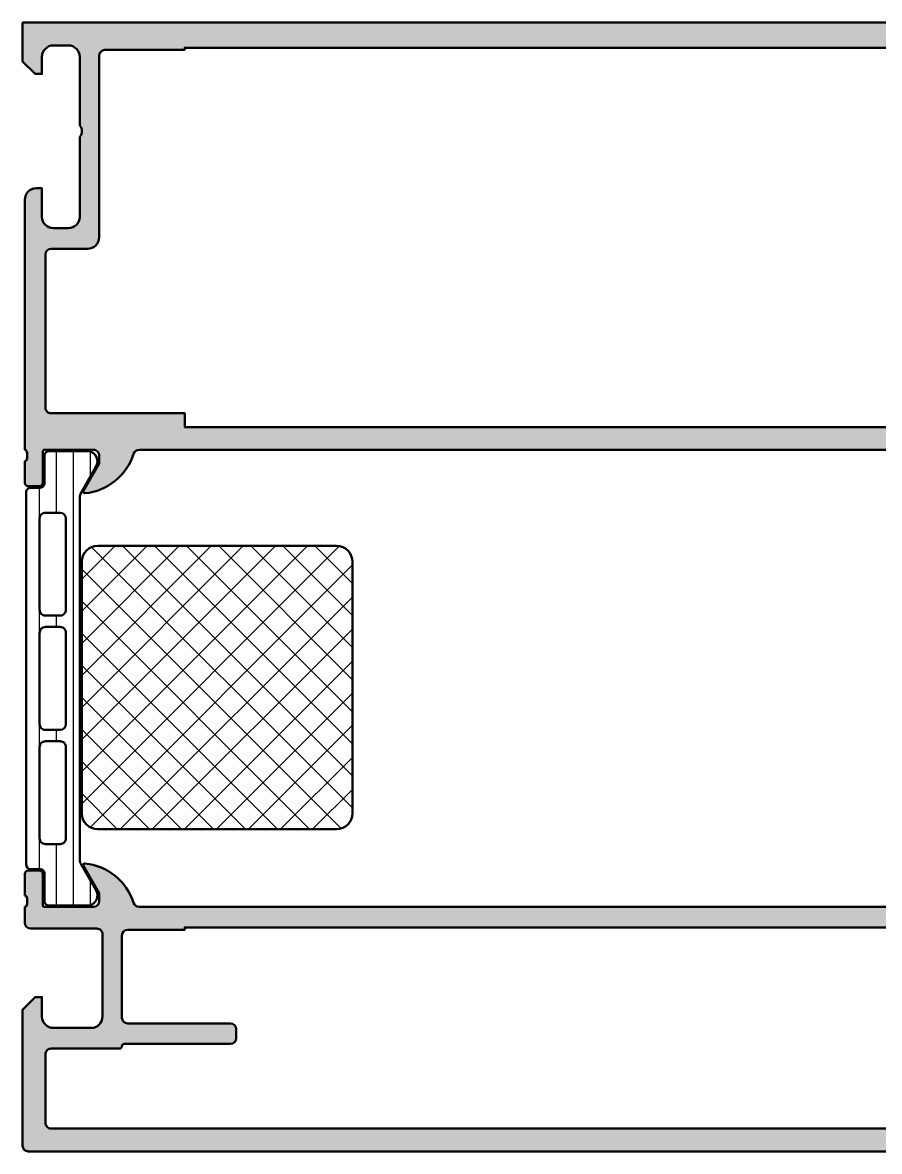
# Model space of a CAD drawing. Extents: x 0 to 150, y 0 to 99.
# Drawn here: x 0 to 75, y 0 to 98.8 of the extents above; entities that cross this region are included whole.
import ezdxf

# ---------------------------------------------------------------- set-up
doc = ezdxf.new("R2010")
doc.units = 0
for name, color, linetype, lineweight in [('0S-Alu contour', 7, 'Continuous', 50), ('0S-Alu hatch', 252, 'Continuous', 25), ('0S-Plastic contour', 254, 'Continuous', 50), ('0S-Plastic hatch', 253, 'Continuous', 25), ('0S-PT contour', 91, 'Continuous', 50), ('0S-PT hatch', 103, 'Continuous', 25)]:
    doc.layers.add(name, color=color, linetype=linetype, lineweight=lineweight)

# ---------------------------------------------------------------- blocks, each defined once
blk = doc.blocks.new('430700__0F24BB79_CFDF_4C49_9863_2A03D63C5316_')
at = {"layer": '0S-Alu hatch'}
h = blk.add_hatch(color=256, dxfattribs=at)
edge = h.paths.add_edge_path()
edge.add_line((0.5000939331072516, -7.74061061435e-05), (140.0000863037132, -7.3295345814e-05))
edge.add_arc((140.0000863037131, 9.99992670465393), 9.999999999999744, 270.0000000000002, 360)
edge.add_line((150.0000863037129, 9.999926704653927), (150.0001015625021, 13.49992259389411))
edge.add_arc((149.5001052018588, 13.49992623325064), 0.4999963606564967, 359.9995829571354, 450.0004170428661)
edge.add_line((149.5001015624997, 13.9999225938939), (148.2000832519553, 13.99992259389387))
edge.add_arc((148.2000897791608, 13.4999313254435), 0.4999912684929778, 90.00074797571949, 180.0010005793681)
edge.add_line((147.7000985107441, 13.49992259389378), (147.7000985107443, 12.99992259389388))
edge.add_line((147.7000985107443, 12.99992259389388), (148.7000985107443, 12.99992259389412))
edge.add_line((148.7000985107443, 12.99992259389412), (148.7000985107444, 11.49992183095399))
edge.add_ellipse((147.7000924641726, 11.49992787752597), major_axis=(-1.000006046590021, 0), ratio=1, start_angle=90.00034644173633, end_angle=179.9996535603676, ccw=False)
edge.add_line((147.7000985107582, 10.49992183095423), (143.7000832519549, 10.4999218309546))
edge.add_ellipse((143.7000847508618, 11.49990807116538), major_axis=(-0.9999862402118971, 0), ratio=1, start_angle=-0.0007883886572130905, end_angle=89.9999141177808, ccw=False)
edge.add_line((142.7000985107446, 11.4999218309539), (142.7000985107444, 12.99992259389387))
edge.add_line((142.7000985107444, 12.99992259389387), (143.7000985107443, 12.99992259389388))
edge.add_line((143.7000985107443, 12.99992259389388), (143.7000985107443, 13.49992259389364))
edge.add_arc((143.2000836546138, 13.49990773776346), 0.5000148563511324, 0.0017023368733013, 89.99829766355371)
edge.add_line((143.2000985107432, 13.9999225938939), (140.4000802001976, 13.99992259389388))
edge.add_arc((140.4000867274034, 13.49993132544341), 0.4999912684930773, 90.00074797575532, 180.0010005793681)
edge.add_line((139.9000954589865, 13.49992259389369), (139.9000954589866, 13.29992564565101))
edge.add_arc((140.4000774737426, 13.29990766040768), 0.4999820150794808, 179.9979389686669, 270.0020610313337)
edge.add_line((140.400095458987, 12.79992564565168), (140.9000954589864, 12.79992564565169))
edge.add_ellipse((140.9000927181188, 12.29992290478391), major_axis=(-0.5000027408752975, 0), ratio=1, start_angle=180.0003140784808, end_angle=269.99968592142864, ccw=False)
edge.add_line((141.4000954589866, 12.29992564565073), (141.4000954589866, 11.19992094880578))
edge.add_ellipse((140.9000954589867, 11.19992094880587), major_axis=(-0.4999999999998864, 0), ratio=1, start_angle=90, end_angle=180, ccw=False)
edge.add_line((140.9000954589867, 10.69992094880598), (125.0000863037068, 10.69992094880558))
edge.add_line((125.0000863037068, 10.69992094880558), (118.9430517629434, 11.04603726318053))
edge.add_ellipse((119.000101562502, 12.0444085970889), major_axis=(-0.9999999999998211, 0), ratio=1, start_angle=0, end_angle=86.72951155916252, ccw=False)
edge.add_line((118.0001015625022, 12.0444085970889), (118.0001015625022, 19.19992106801493))
edge.add_ellipse((118.5001015625023, 19.19992106801503), major_axis=(-0.5000000000000995, 0), ratio=1, start_angle=270, end_angle=360, ccw=False)
edge.add_line((118.5001015625023, 19.69992106801513), (119.5003040604226, 19.69992106801466))
edge.add_arc((119.5003040604231, 20.19992106801472), 0.500000000000057, 269.9999999999479, 360.0022381144864)
edge.add_line((120.0003040600417, 20.19994059924812), (120.0002571873763, 21.39988186159951))
edge.add_ellipse((120.0790330643698, 21.66719691919232), major_axis=(-0.2786807829971952, 0), ratio=1, start_angle=-1.16458937409908, end_angle=73.58012358051508, ccw=False)
edge.add_line((119.8004098468957, 21.67286097218823), (119.8004098468957, 22.1264549721882))
edge.add_ellipse((120.0792779425389, 22.13211563166524), major_axis=(-0.2789255417371716, 0), ratio=1, start_angle=-73.57540544465093, end_angle=1.1628700728833792, ccw=False)
edge.add_line((120.0004108468957, 22.39965897218821), (120.0004108468957, 24.27966997219677))
edge.add_arc((119.7004108468957, 24.27966997219673), 0.2999999999999971, 0, 90)
edge.add_line((119.7004108468957, 24.57966997219673), (118.7204365278529, 24.57966997219674))
edge.add_arc((118.7204365278529, 24.27966997219677), 0.2999999999999687, 90.00000000000543, 180)
edge.add_line((118.4204365278529, 24.27966997219677), (118.4204365278529, 21.51967197219669))
edge.add_ellipse((118.300037318474, 21.51982710670187), major_axis=(-0.1203993093243175, 0), ratio=1, start_angle=95.19421834503129, end_angle=179.9261743699941, ccw=False)
edge.add_line((118.3109373191148, 21.39992221242393), (114.0002571858002, 21.39992221242394))
edge.add_ellipse((114.0002571858003, 21.89992221242406), major_axis=(-0.5000000000001137, 0), ratio=1, start_angle=0, end_angle=89.99999999999352, ccw=False)
edge.add_line((113.5002571858002, 21.89992221242406), (113.5002571858001, 22.59992221242429))
edge.add_line((113.5002571858001, 22.59992221242429), (114.8817526434226, 24.99274253545169))
edge.add_arc((114.7621374011518, 25.06180242777586), 0.1381197846484408, 330.000000000021, 455.622577550825)
edge.add_arc((115.2384804269728, 20.22331335057628), 5.000000000000106, 95.62257755078187, 162.2515836439212)
edge.add_ellipse((110.000257185799, 21.89992221242379), major_axis=(-0.4999999999998616, 0), ratio=1, start_angle=90, end_angle=162.2515836440512, ccw=False)
edge.add_line((110.000257185799, 21.39992221242393), (10.20009387498336, 21.39992253576979))
edge.add_ellipse((10.20009387498355, 21.89992253577608), major_axis=(-0.5000000000062954, 0), ratio=1, start_angle=17.748416356047983, end_angle=89.9999999999788, ccw=False)
edge.add_arc((4.961870633810265, 20.22331367392891), 4.999999999993016, 17.7484163560672, 84.37742244920578)
edge.add_arc((5.438213659631767, 25.06180275112135), 0.1381197846484127, 84.37742244922195, 210.0000000000061)
edge.add_line((5.318598417361013, 24.99274285879713), (6.700093874983446, 22.59992253576969))
edge.add_line((6.700093874983446, 22.59992253576969), (6.700093874983475, 21.89992253576995))
edge.add_ellipse((6.200093874983482, 21.89992253576996), major_axis=(-0.4999999999999929, 0), ratio=1, start_angle=90, end_angle=180, ccw=False)
edge.add_line((6.200093874983482, 21.39992253576997), (1.889413741477393, 21.39992253576996))
edge.add_ellipse((1.900313126257636, 21.51982686713044), major_axis=(-0.1203986929646247, 0), ratio=1, start_angle=0.07371199969941244, end_angle=84.80604927743337, ccw=False)
edge.add_line((1.779914532930515, 21.51967197219669), (1.779914532930513, 24.27966997219674))
edge.add_arc((1.47991453293053, 24.27966997219674), 0.2999999999999829, 0, 90)
edge.add_line((1.47991453293053, 24.57966997219673), (0.4999402138877488, 24.57966997219673))
edge.add_arc((0.4999402138877205, 24.27966997219674), 0.2999999999999829, 89.99999999999459, 180)
edge.add_line((0.1999402138877375, 24.27966997219674), (0.1999402138877094, 22.39965897218823))
edge.add_ellipse((0.1210731182445653, 22.13211563166527), major_axis=(-0.2789255417371646, 0), ratio=1, start_angle=178.8371299271167, end_angle=253.5754054446512, ccw=False)
edge.add_line((0.3999412138877487, 22.12645497218823), (0.3999412138876957, 21.6728609721882))
edge.add_ellipse((0.1213180006677891, 21.66719691927878), major_axis=(-0.2786807787421771, 0), ratio=1, start_angle=106.4198764194953, end_angle=181.1645893740976, ccw=False)
edge.add_line((0.2000938764584716, 21.39988186576747), (0.2001446569038263, 19.99980527688352))
edge.add_arc((0.7001446565749273, 19.99982341176469), 0.499999999999975, 180.0020781043473, 270)
edge.add_line((0.7001446565749273, 19.49982341176472), (6.499938247872672, 19.49982341176495))
edge.add_ellipse((6.499941887229669, 18.9998270511219), major_axis=(-0.4999963606562977, 0), ratio=1, start_angle=179.9995829571355, end_angle=270.00041704262765, ccw=False)
edge.add_line((6.999938247872722, 18.99982341176283), (6.999938247872845, 11.7998264635229))
edge.add_ellipse((5.999938247872845, 11.79982646352299), major_axis=(-1, 0), ratio=1, start_angle=90, end_angle=180, ccw=False)
edge.add_line((5.999938247872845, 10.79982646352299), (2.699950454947808, 10.79982646337787))
edge.add_ellipse((2.699950454904002, 11.7998264633778), major_axis=(-0.999999999999929, 0), ratio=1, start_angle=0, end_angle=90.00000000250981, ccw=False)
edge.add_line((1.699950454904073, 11.7998264633778), (1.699950454904208, 13.49982341176451))
edge.add_line((1.699950454904208, 13.49982341176451), (1.099944351388299, 13.49982341176502))
edge.add_line((1.099944351388299, 13.49982341176502), (-0.0001258729292628, 12.39976081347424))
edge.add_line((-0.0001258729292628, 12.39976081347424), (9.39331075073e-05, 0.4999225938937144))
edge.add_arc((0.4998529017464647, 0.499681562532814), 0.4997590267630904, 179.9723665216412, 270.027633478335)
edge = h.paths.add_edge_path()
edge.add_line((115.8000893553789, 1.99994548198515), (2.500185485841598, 1.999945482077237))
edge.add_ellipse((2.499888439095563, 2.499648435331025), major_axis=(-0.4997030415430017, 0), ratio=1, start_angle=-0.034059280170993134, end_angle=90.03405928011898, ccw=False)
edge.add_line((2.000185485841775, 2.49994548207745), (2.00018548584188, 8.499826463450432))
edge.add_ellipse((2.500185485841866, 8.499826463450432), major_axis=(-0.4999999999999858, 0), ratio=1, start_angle=269.9999999999951, end_angle=360, ccw=False)
edge.add_line((2.500185485841909, 8.999826463450418), (8.499938533975257, 8.999826463450411))
edge.add_arc((8.49989657228078, 9.199868425155117), 0.2000419661057418, 270.0120186181893, 360.012018621525)
edge.add_ellipse((8.899938533986846, 9.199910386861276), major_axis=(-0.2000000000013529, 0), ratio=1, start_angle=270.0000000033322, end_angle=360, ccw=False)
edge.add_line((8.899938533975215, 9.39991038686263), (18.19993853397521, 9.399910386862572))
edge.add_arc((18.19993853397521, 9.899910386862471), 0.4999999999999006, 270, 360)
edge.add_line((18.69993853397511, 9.899910386862373), (18.6999385339752, 10.69991572743893))
edge.add_arc((18.19993853397536, 10.69991572743893), 0.4999999999998437, 0, 89.9999999999992)
edge.add_line((18.19993853397537, 11.19991572743878), (9.199938533974835, 11.19991572743878))
edge.add_ellipse((9.199938533974835, 11.69991572743853), major_axis=(-0.4999999999997585, 0), ratio=1, start_angle=0, end_angle=90, ccw=False)
edge.add_line((8.699938533975075, 11.69991572743865), (8.699938533975175, 18.89992030507527))
edge.add_ellipse((9.199938533975146, 18.89992030507527), major_axis=(-0.4999999999999716, 0), ratio=1, start_angle=270.00000000001387, end_angle=360, ccw=False)
edge.add_line((9.199938533975025, 19.39992030507524), (14.19994005985412, 19.3999203050755))
edge.add_line((14.19994005985412, 19.3999203050755), (14.19994005985413, 19.59991725331743))
edge.add_line((14.19994005985413, 19.59991725331743), (110.8000649414085, 19.59991725332734))
edge.add_line((110.8000649414085, 19.59991725332734), (110.8000649414086, 19.39992030507552))
edge.add_line((110.8000649414086, 19.39992030507552), (115.8000664672873, 19.39992030507554))
edge.add_ellipse((115.8000664672873, 18.89992030507547), major_axis=(-0.500000000000071, 0), ratio=1, start_angle=180, end_angle=270, ccw=False)
edge.add_line((116.3000664672873, 18.89992030507579), (116.3000664672873, 11.69991572743866))
edge.add_ellipse((115.8000664672874, 11.69991572743866), major_axis=(-0.4999999999998721, 0), ratio=1, start_angle=90.00000000000648, end_angle=180, ccw=False)
edge.add_line((115.8000664672875, 11.19991572743879), (106.8000664672873, 11.19991572743902))
edge.add_arc((106.8000664672873, 10.69991572743913), 0.4999999999998864, 90, 180)
edge.add_line((106.3000664672874, 10.69991572743927), (106.3000664672873, 9.899910386862572))
edge.add_arc((106.8000664672872, 9.899910386862572), 0.4999999999999432, 180, 270.0000000000196)
edge.add_line((106.8000664672874, 9.39991038686263), (115.8000664672874, 9.39991038686216))
edge.add_ellipse((115.8000664672874, 8.899910386862288), major_axis=(-0.4999999999998721, 0), ratio=1, start_angle=180, end_angle=270, ccw=False)
edge.add_line((116.3000664672873, 8.89991038686236), (116.3000664672873, 2.499922593894144))
edge.add_ellipse((115.8003863885272, 2.499625560745229), major_axis=(-0.4996801670452514, 0), ratio=1, start_angle=89.96594071988892, end_angle=180.0340592801817, ccw=False)
edge = h.paths.add_edge_path()
edge.add_ellipse((118.9995551363264, 2.799314851638257), major_axis=(-0.9994081483486676, 0), ratio=1, start_angle=-0.03395080215500457, end_angle=90.03395080215489, ccw=False)
edge.add_line((118.0001471634335, 2.799907054181073), (118.0001473388691, 7.999922517598079))
edge.add_ellipse((119.0001473388693, 7.999922517598079), major_axis=(-1.000000000000127, 0), ratio=1, start_angle=270.0000000000065, end_angle=360, ccw=False)
edge.add_line((119.0001473388691, 8.999922517598208), (146.9167318739969, 8.999923143213733))
edge.add_ellipse((146.9167318739969, 7.999923143212456), major_axis=(-1.000000000001278, 0), ratio=1, start_angle=163.8723506797399, end_angle=270, ccw=False)
edge.add_ellipse((140.0000905743653, 9.999925422075705), major_axis=(-8.199995554390666, 0), ratio=1, start_angle=90.00000000000023, end_angle=163.8723506797454, ccw=False)
edge.add_line((140.0000905743653, 1.799929867685039), (119.0001473388694, 1.799906878745375))
at = {"layer": '0S-Alu contour', "color": 7}
for points in [[(5.318598417361013, 24.99274285879713), (6.700093874983446, 22.59992253576969), (6.700093874983475, 21.89992253576995)], [(113.5002571858002, 21.89992221242406), (113.5002571858001, 22.59992221242429), (114.8817526434226, 24.99274253545169)], [(0.1999402138877375, 24.27966997219674), (0.1999402138877094, 22.39965897218823)], [(1.47991453293053, 24.57966997219673), (0.4999402138877488, 24.57966997219673)], [(1.779914532930515, 21.51967197219669), (1.779914532930513, 24.27966997219674)], [(118.4204365278529, 24.27966997219677), (118.4204365278529, 21.51967197219669)], [(119.7004108468957, 24.57966997219673), (118.7204365278529, 24.57966997219674)], [(120.0004108468957, 22.39965897218821), (120.0004108468957, 24.27966997219677)], [(0.3999412138877487, 22.12645497218823), (0.3999412138876957, 21.6728609721882)], [(119.8004098468957, 21.67286097218823), (119.8004098468957, 22.1264549721882)], [(0.2000938764584716, 21.39988186576747), (0.2001446569038263, 19.99980527688352)], [(6.200093874983482, 21.39992253576997), (1.889413741477393, 21.39992253576996)], [(110.000257185799, 21.39992221242393), (10.20009387498336, 21.39992253576979)], [(118.3109373191148, 21.39992221242393), (114.0002571858002, 21.39992221242394)], [(120.0003040600417, 20.19994059924812), (120.0002571873763, 21.39988186159951)], [(0.7001446565749273, 19.49982341176472), (6.499938247872672, 19.49982341176495)], [(6.999938247872722, 18.99982341176283), (6.999938247872845, 11.7998264635229)], [(8.699938533975075, 11.69991572743865), (8.699938533975175, 18.89992030507527)], [(9.199938533975025, 19.39992030507524), (14.19994005985412, 19.3999203050755), (14.19994005985413, 19.59991725331743), (110.8000649414085, 19.59991725332734), (110.8000649414086, 19.39992030507552), (115.8000664672873, 19.39992030507554)], [(116.3000664672873, 18.89992030507579), (116.3000664672873, 11.69991572743866)], [(118.0001015625022, 12.0444085970889), (118.0001015625022, 19.19992106801493)], [(118.5001015625023, 19.69992106801513), (119.5003040604226, 19.69992106801466)], [(143.2000985107432, 13.9999225938939), (140.4000802001976, 13.99992259389388)], [(149.5001015624997, 13.9999225938939), (148.2000832519553, 13.99992259389387)], [(1.699950454904073, 11.7998264633778), (1.699950454904208, 13.49982341176451), (1.099944351388299, 13.49982341176502), (-0.0001258729292628, 12.39976081347424), (9.39331075073e-05, 0.4999225938937144)], [(139.9000954589865, 13.49992259389369), (139.9000954589866, 13.29992564565101)], [(142.7000985107446, 11.4999218309539), (142.7000985107444, 12.99992259389387), (143.7000985107443, 12.99992259389388), (143.7000985107443, 13.49992259389364)], [(147.7000985107441, 13.49992259389378), (147.7000985107443, 12.99992259389388), (148.7000985107443, 12.99992259389412), (148.7000985107444, 11.49992183095399)], [(150.0000863037129, 9.999926704653927), (150.0001015625021, 13.49992259389411)], [(140.400095458987, 12.79992564565168), (140.9000954589864, 12.79992564565169)], [(141.4000954589866, 12.29992564565073), (141.4000954589866, 11.19992094880578)], [(18.19993853397537, 11.19991572743878), (9.199938533974835, 11.19991572743878)], [(115.8000664672875, 11.19991572743879), (106.8000664672873, 11.19991572743902)], [(140.9000954589867, 10.69992094880598), (125.0000863037068, 10.69992094880558), (118.9430517629434, 11.04603726318053)], [(5.999938247872845, 10.79982646352299), (2.699950454947808, 10.79982646337787)], [(18.69993853397511, 9.899910386862373), (18.6999385339752, 10.69991572743893)], [(106.3000664672874, 10.69991572743927), (106.3000664672873, 9.899910386862572)], [(147.7000985107582, 10.49992183095423), (143.7000832519549, 10.4999218309546)], [(2.500185485841909, 8.999826463450418), (8.499938533975257, 8.999826463450411)], [(8.899938533975215, 9.39991038686263), (18.19993853397521, 9.399910386862572)], [(106.8000664672874, 9.39991038686263), (115.8000664672874, 9.39991038686216)], [(116.3000664672873, 8.89991038686236), (116.3000664672873, 2.499922593894144)], [(119.0001473388691, 8.999922517598208), (146.9167318739969, 8.999923143213733)], [(2.000185485841775, 2.49994548207745), (2.00018548584188, 8.499826463450432)], [(118.0001471634335, 2.799907054181073), (118.0001473388691, 7.999922517598079)], [(115.8000893553789, 1.99994548198515), (2.500185485841598, 1.999945482077237)], [(140.0000905743653, 1.799929867685039), (119.0001473388694, 1.799906878745375)], [(0.5000939331072516, -7.74061061435e-05), (140.0000863037132, -7.3295345814e-05)]]:
    blk.add_lwpolyline(points, dxfattribs=at)
for centre, radius, start, end in [((5.438213659631767, 25.06180275112135), 0.1381197846484127, 84.37742244922195, 210.0000000000061), ((4.961870633810265, 20.22331367392891), 4.999999999993016, 17.7484163560672, 84.37742244920578), ((115.2384804269728, 20.22331335057628), 5.000000000000106, 95.62257755078187, 162.2515836439212), ((114.7621374011518, 25.06180242777586), 0.1381197846484408, 330.000000000021, 95.62257755082499), ((0.4999402138877205, 24.27966997219674), 0.2999999999999829, 89.99999999999459, 180), ((1.47991453293053, 24.27966997219674), 0.2999999999999829, 0, 90), ((118.7204365278529, 24.27966997219677), 0.2999999999999687, 90.00000000000543, 180), ((119.7004108468957, 24.27966997219673), 0.2999999999999971, 0, 90), ((0.7001446565749273, 19.99982341176469), 0.499999999999975, 180.0020781043473, 270), ((119.5003040604231, 20.19992106801472), 0.500000000000057, 269.9999999999479, 0.0022381144863909), ((140.4000867274034, 13.49993132544341), 0.4999912684930773, 90.00074797575532, 180.0010005793681), ((143.2000836546138, 13.49990773776346), 0.5000148563511324, 0.0017023368733013, 89.99829766355371), ((148.2000897791608, 13.4999313254435), 0.4999912684929778, 90.00074797571949, 180.0010005793681), ((149.5001052018588, 13.49992623325064), 0.4999963606564967, 359.9995829571354, 90.00041704286626), ((140.4000774737426, 13.29990766040768), 0.4999820150794808, 179.9979389686669, 270.0020610313337), ((18.19993853397536, 10.69991572743893), 0.4999999999998437, 0, 89.9999999999992), ((106.8000664672873, 10.69991572743913), 0.4999999999998864, 90, 180), ((18.19993853397521, 9.899910386862471), 0.4999999999999006, 270, 0), ((106.8000664672872, 9.899910386862572), 0.4999999999999432, 180, 270.0000000000196), ((140.0000863037131, 9.99992670465393), 9.999999999999744, 270.0000000000002, 0), ((8.49989657228078, 9.199868425155117), 0.2000419661057418, 270.0120186181893, 0.01201862152505), ((0.4998529017464647, 0.499681562532814), 0.4997590267630904, 179.9723665216412, 270.027633478335)]:
    blk.add_arc(centre, radius, start, end, dxfattribs=at)
at = {"layer": '0S-Alu contour', "color": 7, "extrusion": (0, 0, -1)}
for centre, radius, start, end in [((-0.1210731182445653, 22.13211563166527), 0.2789255417371646, 106.4245945553488, 181.1628700728834), ((-6.200093874983482, 21.89992253576996), 0.4999999999999929, 180, 270), ((-10.20009387498355, 21.89992253577608), 0.5000000000062954, 270.0000000000212, 342.251583643952), ((-110.000257185799, 21.89992221242379), 0.4999999999998616, 197.7484163559489, 270), ((-114.0002571858003, 21.89992221242406), 0.5000000000001137, 270.0000000000065, 0), ((-120.0792779425389, 22.13211563166524), 0.2789255417371716, 358.8371299271166, 73.575405444651), ((-0.1213180006677891, 21.66719691927878), 0.2786807787421771, 178.8354106259024, 253.5801235805047), ((-1.900313126257636, 21.51982686713044), 0.1203986929646247, 275.1939507225666, 359.9262880003006), ((-118.300037318474, 21.51982710670187), 0.1203993093243175, 180.073825630006, 264.8057816549687), ((-120.0790330643698, 21.66719691919232), 0.2786807829971952, 286.4198764194849, 1.164589374099114), ((-6.499941887229669, 18.9998270511219), 0.4999963606562977, 89.99958295737233, 180.0004170428646), ((-9.199938533975146, 18.89992030507527), 0.4999999999999716, 0, 89.99999999998616), ((-115.8000664672873, 18.89992030507547), 0.500000000000071, 90, 180), ((-118.5001015625023, 19.19992106801503), 0.5000000000000995, 0, 90), ((-119.000101562502, 12.0444085970889), 0.9999999999998211, 273.2704884408376, 0), ((-140.9000927181188, 12.29992290478391), 0.5000027408752975, 90.00031407857134, 179.9996859215192), ((-2.699950454904002, 11.7998264633778), 0.999999999999929, 269.9999999974902, 0), ((-5.999938247872845, 11.79982646352299), 1, 180, 270), ((-9.199938533974835, 11.69991572743853), 0.4999999999997585, 270, 0), ((-115.8000664672874, 11.69991572743866), 0.4999999999998721, 180, 269.9999999999935), ((-140.9000954589867, 11.19992094880587), 0.4999999999998864, 180, 270), ((-143.7000847508618, 11.49990807116538), 0.9999862402118971, 270.0000858822192, 0.0007883886572085), ((-147.7000924641726, 11.49992787752597), 1.000006046590021, 180.0003464396325, 269.9996535582637), ((-2.500185485841866, 8.499826463450432), 0.4999999999999858, 0, 90.00000000000487), ((-8.899938533986846, 9.199910386861276), 0.2000000000013529, 0, 89.9999999966678), ((-115.8000664672874, 8.899910386862288), 0.4999999999998721, 90, 180), ((-119.0001473388693, 7.999922517598079), 1.000000000000127, 0, 89.99999999999349), ((-146.9167318739969, 7.999923143212456), 1.000000000001278, 90, 196.1276493202601), ((-140.0000905743653, 9.999925422075705), 8.199995554390666, 196.1276493202546, 269.9999999999998), ((-2.499888439095563, 2.499648435331025), 0.4997030415430017, 269.965940719881, 0.0340592801709426), ((-115.8003863885272, 2.499625560745229), 0.4996801670452514, 179.9659407198183, 270.0340592801111), ((-118.9995551363264, 2.799314851638257), 0.9994081483486676, 269.9660491978451, 0.0339508021550185)]:
    blk.add_arc(centre, radius, start, end, dxfattribs=at)
blk = doc.blocks.new('430750__524F6E6B_D247_4EAB_96DC_3EA69BAE6BFE_')
at = {"layer": '0S-PT hatch'}
h = blk.add_hatch(dxfattribs=at)
h.set_pattern_fill('ANSI37', color=256, scale=0.625, angle=90, style=0)
h.set_pattern_definition([(135, (0, 0), (-1.403165018917055, -1.403165018917055), []), (225, (0, 0), (1.403165018917055, -1.403165018917055), [])])
edge = h.paths.add_edge_path()
edge.add_arc((27.47479530511301, 29.59512025387771), 1.400000517398417, 270, 360)
edge.add_line((28.87479582251143, 29.59512025387771), (28.87479582251135, 51.59511968239907))
edge.add_arc((27.47479426118594, 51.59511817515396), 1.400001561326214, 6.16847766613e-05, 90)
edge.add_line((27.47479426118594, 52.99511973648018), (6.574767117027221, 52.99511973648399))
edge.add_arc((6.574767117027223, 51.59511601703723), 1.400003719446758, 90.00000000000007, 180)
edge.add_line((5.174763397580464, 51.59511601703723), (5.17476339758268, 29.59512241171341))
edge.add_arc((6.574766072819401, 29.59512241171372), 1.400002675236721, 180, 270)
edge.add_line((6.574766072819401, 28.195119736477), (27.47479530511301, 28.19511973647929))
at = {"layer": '0S-PT contour', "color": 7}
for points in [[(27.47479426118594, 52.99511973648018), (6.574767117027221, 52.99511973648399)], [(5.174763397580464, 51.59511601703723), (5.17476339758268, 29.59512241171341)], [(28.87479582251143, 29.59512025387771), (28.87479582251135, 51.59511968239907)], [(6.574766072819401, 28.195119736477), (27.47479530511301, 28.19511973647929)]]:
    blk.add_lwpolyline(points, dxfattribs=at)
for centre, radius, start, end in [((6.574767117027223, 51.59511601703723), 1.400003719446758, 90.00000000000007, 180), ((27.47479426118594, 51.59511817515396), 1.400001561326214, 6.16847766613e-05, 90), ((6.574766072819401, 29.59512241171372), 1.400002675236721, 180, 270), ((27.47479530511301, 29.59512025387771), 1.400000517398417, 270, 0)]:
    blk.add_arc(centre, radius, start, end, dxfattribs=at)
blk = doc.blocks.new('284257__FBC914BE_3289_4330_98D8_05D963136CD9___CDC4CACD_87FE_4C76_93BE_E65B1A1B54D6_')
at = {"layer": '0S-Plastic hatch'}
h = blk.add_hatch(dxfattribs=at)
h.set_pattern_fill('ANSI31', color=256, scale=0.4680000000000001, angle=45, style=0)
h.set_pattern_definition([(90, (0, 0), (-1.4859, 0), [])])
edge = h.paths.add_edge_path()
edge.add_line((0.307700000501963, 57.68992540570121), (0.3077153287930506, 25.10991940570119))
edge.add_arc((0.7077153287930065, 25.10991959389381), 0.4000000000000002, 180.0000269581648, 270)
edge.add_line((0.7077153287930066, 24.70991959389381), (1.51804666212626, 24.70991959389382))
edge.add_ellipse((1.518046661974296, 24.30991959374185), major_axis=(-0.4000000001519624, 0), ratio=1, start_angle=179.9920752409997, end_angle=269.9999999782327, ccw=False)
edge.add_line((1.918046658300153, 24.3098642684869), (1.917714715548405, 21.90997389635717))
edge.add_arc((2.317710689167744, 21.90991857133226), 0.3999959774454504, 179.9920751942732, 270)
edge.add_line((2.317710689167744, 21.50992259388681), (5.786913513588764, 21.50992259389377))
edge.add_arc((5.651944177901073, 22.39974066861664), 0.8999960709244723, 278.6249900143145, 392.8745583300677)
edge.add_line((6.407815754108433, 22.88825994967041), (5.088124569059809, 25.17403244578391))
edge.add_ellipse((5.607739829167092, 25.47403241495174), major_axis=(-0.6000000000308813, 0), ratio=1, start_angle=-0.008219447976273386, end_angle=29.999996598563996, ccw=False)
edge.add_line((5.007739835310135, 25.47411848880938), (5.012311060177941, 57.33898561889304))
edge.add_line((5.012311060177941, 57.33898561889304), (5.086111301321628, 57.61441132521079))
edge.add_line((5.086111301321628, 57.61441132521079), (6.412385096522301, 59.91158523811691))
edge.add_arc((5.656513520315124, 60.40010451917096), 0.8999960709244742, 327.1254416699105, 441.3750099856788)
edge.add_line((5.791482856002918, 61.28992259389381), (2.322280031581906, 61.28992259390078))
edge.add_arc((2.322273379406571, 60.88993326771053), 0.3999893262455742, 89.99904712064482, 179.9993496020952)
edge.add_line((1.922284053186768, 60.88993780822331), (1.922616000714254, 58.48998091899672))
edge.add_ellipse((1.522616004540347, 58.4899255938938), major_axis=(-0.39999999999999, 0), ratio=1, start_angle=90, end_angle=180.0079247372928, ccw=False)
edge.add_line((1.522616004540347, 58.0899255938938), (0.7077000005019132, 58.0899255938938))
edge.add_arc((0.7077000005019168, 57.6899255938938), 0.3999999999999986, 90.00000000000048, 180.0000269446418)
edge = h.paths.add_edge_path()
edge.add_line((1.493322291977718, 47.40050434603779), (1.493322291977719, 55.40051655272495))
edge.add_ellipse((1.993307033188628, 55.40051655273016), major_axis=(-0.4999847412109091, 0), ratio=1, start_angle=270, end_angle=360, ccw=False)
edge.add_line((1.993307033188629, 55.90050129394107), (3.293317714341022, 55.90050129394108))
edge.add_ellipse((3.293317714341022, 55.40048603515204), major_axis=(-0.5000152587890412, 0), ratio=1, start_angle=180, end_angle=270, ccw=False)
edge.add_line((3.793332973130063, 55.40048603514684), (3.793332973130061, 47.40050434604532))
edge.add_ellipse((3.293336612486739, 47.40050070668626), major_axis=(-0.4999963606565677, 0), ratio=1, start_angle=89.9995829574089, end_angle=180.0004170428646, ccw=False)
edge.add_line((3.293332973130061, 46.90050434604294), (1.993338866863318, 46.90050434604294))
edge.add_ellipse((1.993322294065358, 47.40050434785593), major_axis=(-0.500000002087643, 0), ratio=1, start_angle=0, end_angle=90.00189910274798, ccw=False)
edge = h.paths.add_edge_path()
edge.add_line((3.793332973130061, 45.40050434603775), (3.793332973130059, 37.39679746120962))
edge.add_ellipse((3.293332973130048, 37.39679746121482), major_axis=(-0.5000000000000107, 0), ratio=1, start_angle=90, end_angle=180, ccw=False)
edge.add_line((3.293332973130048, 36.8967974612148), (1.993322291988117, 36.89679746121481))
edge.add_ellipse((1.993322291977712, 37.3967974612148), major_axis=(-0.4999999999999929, 0), ratio=1, start_angle=0, end_angle=90.0000000011924, ccw=False)
edge.add_line((1.493322291977719, 37.3967974612148), (1.493322291977717, 45.40050434603774))
edge.add_ellipse((1.993322291977717, 45.40050434604294), major_axis=(-0.5, 0), ratio=1, start_angle=270, end_angle=360, ccw=False)
edge.add_line((1.993322291977717, 45.90050434604294), (3.293332973130061, 45.90050434604294))
edge.add_ellipse((3.293332973130068, 45.40050434604295), major_axis=(-0.4999999999999929, 0), ratio=1, start_angle=180, end_angle=270.0000000000008, ccw=False)
edge = h.paths.add_edge_path()
edge.add_line((3.793332973119656, 35.3967974612148), (3.793332973119655, 27.39680051332708))
edge.add_ellipse((3.293336612476282, 27.39679687397046), major_axis=(-0.4999963606566179, 0), ratio=1, start_angle=89.99958295713537, end_angle=180.0004170428646, ccw=False)
edge.add_line((3.293332973117217, 26.89680051332708), (1.993338866851766, 26.89680051332708))
edge.add_ellipse((1.993322294054945, 27.39680051514006), major_axis=(-0.5000000020876358, 0), ratio=1, start_angle=0, end_angle=90.00189910261747, ccw=False)
edge.add_line((1.493322291967309, 27.39680051514005), (1.493322291967313, 35.39679746120961))
edge.add_ellipse((1.993322294124627, 35.39679745933215), major_axis=(-0.5000000021573144, 0), ratio=1, start_angle=269.99810091068605, end_angle=360, ccw=False)
edge.add_line((1.993338866805354, 35.89679746121481), (3.293332973119685, 35.89679746121483))
edge.add_ellipse((3.293336612476397, 35.39680110057157), major_axis=(-0.4999963606565038, 0), ratio=1, start_angle=179.9995829571355, end_angle=270.000417042595, ccw=False)
at = {"layer": '0S-Alu contour', "color": 7}
for points in [[(1.493322291977718, 47.40050434603779), (1.493322291977719, 55.40051655272495)], [(1.993307033188629, 55.90050129394107), (3.293317714341022, 55.90050129394108)], [(3.793332973130063, 55.40048603514684), (3.793332973130061, 47.40050434604532)], [(3.293332973130061, 46.90050434604294), (1.993338866863318, 46.90050434604294)], [(1.993322291977717, 45.90050434604294), (3.293332973130061, 45.90050434604294)], [(1.493322291977719, 37.3967974612148), (1.493322291977717, 45.40050434603774)], [(3.793332973130061, 45.40050434603775), (3.793332973130059, 37.39679746120962)], [(3.293332973130048, 36.8967974612148), (1.993322291988117, 36.89679746121481)], [(1.993338866805354, 35.89679746121481), (3.293332973119685, 35.89679746121483)], [(1.493322291967309, 27.39680051514005), (1.493322291967313, 35.39679746120961)], [(3.793332973119656, 35.3967974612148), (3.793332973119655, 27.39680051332708)], [(3.293332973117217, 26.89680051332708), (1.993338866851766, 26.89680051332708)]]:
    blk.add_lwpolyline(points, dxfattribs=at)
at = {"layer": '0S-Alu contour', "color": 7, "extrusion": (0, 0, -1)}
for centre, radius, start, end in [((-1.993307033188628, 55.40051655273016), 0.4999847412109091, 0, 90.00000000000003), ((-3.293317714341022, 55.40048603515204), 0.5000152587890412, 90, 180), ((-1.993322294065358, 47.40050434785593), 0.500000002087643, 269.998100897252, 0), ((-3.293336612486739, 47.40050070668626), 0.4999963606565677, 179.9995829571354, 270.0004170425911), ((-1.993322291977717, 45.40050434604294), 0.5, 0, 90), ((-3.293332973130068, 45.40050434604295), 0.4999999999999929, 89.9999999999992, 180), ((-1.993322291977712, 37.3967974612148), 0.4999999999999929, 269.9999999988076, 0), ((-3.293332973130048, 37.39679746121482), 0.5000000000000107, 180, 270), ((-1.993322294124627, 35.39679745933215), 0.5000000021573144, 0, 90.00189908931392), ((-3.293336612476397, 35.39680110057157), 0.4999963606565038, 89.99958295740495, 180.0004170428646), ((-1.993322294054945, 27.39680051514006), 0.5000000020876358, 269.9981008973825, 0), ((-3.293336612476282, 27.39679687397046), 0.4999963606566179, 179.9995829571354, 270.0004170428646)]:
    blk.add_arc(centre, radius, start, end, dxfattribs=at)
at = {"layer": '0S-Plastic contour', "color": 7}
for points in [[(5.791482856002918, 61.28992259389381), (2.322280031581906, 61.28992259390078)], [(1.922284053186768, 60.88993780822331), (1.922616000714254, 58.48998091899672)], [(5.007739835310135, 25.47411848880938), (5.012311060177941, 57.33898561889304), (5.086111301321628, 57.61441132521079), (6.412385096522301, 59.91158523811691)], [(0.307700000501963, 57.68992540570121), (0.3077153287930506, 25.10991940570119)], [(1.522616004540347, 58.0899255938938), (0.7077000005019132, 58.0899255938938)], [(0.7077153287930066, 24.70991959389381), (1.51804666212626, 24.70991959389382)], [(6.407815754108433, 22.88825994967041), (5.088124569059809, 25.17403244578391)], [(1.918046658300153, 24.3098642684869), (1.917714715548405, 21.90997389635717)], [(2.317710689167744, 21.50992259388681), (5.786913513588764, 21.50992259389377)]]:
    blk.add_lwpolyline(points, dxfattribs=at)
for centre, radius, start, end in [((2.322273379406571, 60.88993326771053), 0.3999893262455742, 89.99904712064482, 179.9993496020952), ((5.656513520315124, 60.40010451917096), 0.8999960709244742, 327.1254416699105, 81.3750099856788), ((0.7077000005019168, 57.6899255938938), 0.3999999999999986, 90.00000000000048, 180.0000269446418), ((0.7077153287930065, 25.10991959389381), 0.4000000000000002, 180.0000269581648, 270), ((5.651944177901073, 22.39974066861664), 0.8999960709244723, 278.6249900143145, 32.87455833006776), ((2.317710689167744, 21.90991857133226), 0.3999959774454504, 179.9920751942732, 270)]:
    blk.add_arc(centre, radius, start, end, dxfattribs=at)
at = {"layer": '0S-Plastic contour', "color": 7, "extrusion": (0, 0, -1)}
for centre, radius, start, end in [((-1.522616004540347, 58.4899255938938), 0.39999999999999, 179.9920752627072, 270), ((-1.518046661974296, 24.30991959374185), 0.4000000001519624, 90.00000002176726, 180.0079247590003), ((-5.607739829167092, 25.47403241495174), 0.6000000000308813, 330.000003401436, 0.0082194479763497)]:
    blk.add_arc(centre, radius, start, end, dxfattribs=at)
blk = doc.blocks.new('430130__3E3AA3B4_8BF1_402C_AF00_9463138FC881_')
at = {"layer": '0S-Alu hatch'}
h = blk.add_hatch(color=256, dxfattribs=at)
edge = h.paths.add_edge_path()
edge.add_line((0, 98.8), (-2.274e-13, 95.39999847412106))
edge.add_line((-2.274e-13, 95.39999847412106), (1.099975585937301, 94.29999999999998))
edge.add_line((1.099975585937301, 94.29999999999998), (1.699981689453011, 94.29999999999998))
edge.add_line((1.699981689453011, 94.29999999999998), (1.699981689453011, 95.80000381469726))
edge.add_ellipse((2.700020083351542, 95.79996542079873), major_axis=(-1.000038394635548, 0), ratio=1, start_angle=270.00219972373395, end_angle=359.99780027593476, ccw=False)
edge.add_line((2.699981689455696, 96.80000381469726), (3.999999999999779, 96.80000381469726))
edge.add_ellipse((3.999954428526331, 95.79995824322371), major_axis=(-1.000045572511881, 0), ratio=1, start_angle=180.0026109341762, end_angle=269.9973890658912, ccw=False)
edge.add_line((4.99999999999988, 95.80000381469836), (4.999999999999886, 89.8))
edge.add_ellipse((4.474877689036537, 89.29999999999998), major_axis=(-0.7250885749144637, 0), ratio=1, start_angle=136.4038464693291, end_angle=223.5961535306708, ccw=False)
edge.add_line((4.999999999999884, 88.8), (4.999999999999886, 81.79999999999998))
edge.add_ellipse((3.999972998484517, 81.80002700151536), major_axis=(-1.000027001879899, 0), ratio=1, start_angle=90.00154703101498, end_angle=179.9984529689852, ccw=False)
edge.add_line((3.999999999998428, 80.8), (2.699981689453103, 80.8))
edge.add_ellipse((2.700001512600911, 81.8000198231479), major_axis=(-1.000019823344369, 0), ratio=1, start_angle=0.0011357599706229848, end_angle=89.99886423980843, ccw=False)
edge.add_line((1.699981689453016, 81.80000000000395), (1.699981689453004, 84.29999999999998))
edge.add_line((1.699981689453004, 84.29999999999998), (1.199981689453096, 84.29999999999998))
edge.add_arc((1.200016055021525, 83.29996563443147), 1.000034366158999, 90.00196893436723, 179.9980310656152)
edge.add_line((0.1999816894530015, 83.30000000000021), (0.1999816894528905, 61.40082753104884))
edge.add_ellipse((0.1211452429099908, 61.13330693905568), major_axis=(-0.2788950563274415, 0), ratio=1, start_angle=178.8354106259342, end_angle=253.580123580539, ccw=False)
edge.add_line((0.3999826894530484, 61.12763853105746), (0.3999826894530471, 60.67404453105742))
edge.add_ellipse((0.1211145938099237, 60.66838387158043), major_axis=(-0.2789255417371033, 0), ratio=1, start_angle=106.4245945553379, end_angle=181.1628700728718, ccw=False)
edge.add_line((0.1999816894530002, 60.40084053105751), (0.1999816894531179, 58.52082953104916))
edge.add_arc((0.4999816894532323, 58.52082953104901), 0.3000000000001144, 180, 270)
edge.add_line((0.4999816894532324, 58.22082953104889), (1.479956008495605, 58.22082953104889))
edge.add_arc((1.479956008495623, 58.52082953104906), 0.3000000000001677, 269.9999999999966, 360)
edge.add_line((1.779956008495791, 58.52082953104906), (1.779956008495666, 61.28082753104902))
edge.add_ellipse((1.89995600849572, 61.28082753104893), major_axis=(-0.1200000000000543, 0), ratio=1, start_angle=268.42875992744797, end_angle=360, ccw=False)
edge.add_line((1.903246393556364, 61.40078241159226), (6.199999999999917, 61.40078241159237))
edge.add_ellipse((6.199999999999935, 60.90078241159239), major_axis=(-0.4999999999999858, 0), ratio=1, start_angle=180, end_angle=270.00000000000205, ccw=False)
edge.add_line((6.699999999999921, 60.90078241159239), (6.699999999999931, 60.20078241159244))
edge.add_line((6.699999999999931, 60.20078241159244), (5.318504542377475, 57.80796208856479))
edge.add_arc((5.438119784648201, 57.7389021962406), 0.1381197846483776, 149.9999999999957, 275.622577550789)
edge.add_arc((4.961776758826079, 62.57739127343961), 4.999999999999591, 275.6225775507942, 342.2515836439298)
edge.add_ellipse((10.19999999999979, 60.90078241159183), major_axis=(-0.5000000000003167, 0), ratio=1, start_angle=270, end_angle=342.25158364393025, ccw=False)
edge.add_line((10.19999999999979, 61.40078241159214), (110.0000116235278, 61.40078393840453))
edge.add_line((110.0000116235278, 61.40078393840453), (110.1247928495, 61.38495354422436))
edge.add_line((110.1247928495, 61.38495354422436), (110.241665260474, 61.33849124245283))
edge.add_line((110.241665260474, 61.33849124245283), (110.3432466060815, 61.26433508183961))
edge.add_line((110.3432466060815, 61.26433508183961), (110.4231100427288, 61.16717677071803))
edge.add_line((110.4231100427288, 61.16717677071803), (110.4762027744129, 61.05316331636167))
edge.add_line((110.4762027744129, 61.05316331636167), (110.9556129540853, 59.99667092963294))
edge.add_line((110.9556129540853, 59.99667092963294), (111.6656054929399, 59.07910846399291))
edge.add_line((111.6656054929399, 59.07910846399291), (112.5679541006372, 58.34987786002092))
edge.add_line((112.5679541006372, 58.34987786002092), (113.6140759569642, 57.84824119340074))
edge.add_line((113.6140759569642, 57.84824119340074), (114.7476474308593, 57.60120678860737))
edge.add_line((114.7476474308593, 57.60120678860737), (114.7838325379903, 57.60237486608698))
edge.add_line((114.7838325379903, 57.60237486608698), (114.8184894509966, 57.61284505059816))
edge.add_line((114.8184894509966, 57.61284505059816), (114.8492685019464, 57.63190748501067))
edge.add_line((114.8492685019464, 57.63190748501067), (114.8740829340249, 57.65826977519167))
edge.add_line((114.8740829340249, 57.65826977519167), (114.8912503794057, 57.69014461169231))
edge.add_line((114.8912503794057, 57.69014461169231), (114.8996069203442, 57.72537094568507))
edge.add_line((114.8996069203442, 57.72537094568507), (114.8985860004275, 57.76156050364789))
edge.add_line((114.8985860004275, 57.76156050364789), (114.8882568359413, 57.79625970744326))
edge.add_line((114.8882568359413, 57.79625970744326), (113.5000122070348, 60.20078546427815))
edge.add_line((113.5000122070348, 60.20078546427815), (113.5000122070357, 60.90078241253102))
edge.add_line((113.5000122070357, 60.90078241253102), (113.5125442813425, 61.01204579850587))
edge.add_line((113.5125442813425, 61.01204579850587), (113.5495221956523, 61.11773036596289))
edge.add_line((113.5495221956523, 61.11773036596289), (113.6090914718012, 61.21253593164273))
edge.add_line((113.6090914718012, 61.21253593164273), (113.6882646529884, 61.29170790475185))
edge.add_line((113.6882646529884, 61.29170790475185), (113.783071127614, 61.35127573427507))
edge.add_line((113.783071127614, 61.35127573427507), (113.8887562592969, 61.38825203596089))
edge.add_line((113.8887562592969, 61.38825203596089), (114.0000198364843, 61.40078241252074))
edge.add_line((114.0000198364843, 61.40078241252074), (118.3000378893841, 61.40078241066387))
edge.add_line((118.3000378893841, 61.40078241066387), (118.3310941619863, 61.39669075042475))
edge.add_line((118.3310941619863, 61.39669075042475), (118.3600335248223, 61.38470129547179))
edge.add_line((118.3600335248223, 61.38470129547179), (118.3848841912605, 61.3656309486221))
edge.add_line((118.3848841912605, 61.3656309486221), (118.4039529584433, 61.3407790700315))
edge.add_line((118.4039529584433, 61.3407790700315), (118.4159405738464, 61.31183894514466))
edge.add_line((118.4159405738464, 61.31183894514466), (118.4200302599901, 61.28078241252125))
edge.add_line((118.4200302599901, 61.28078241252125), (118.4200302599904, 58.52078441252108))
edge.add_line((118.4200302599904, 58.52078441252108), (118.4302525121038, 58.44313869899027))
edge.add_line((118.4302525121038, 58.44313869899027), (118.4602226388552, 58.37078441252019))
edge.add_line((118.4602226388552, 58.37078441252019), (118.5078982256346, 58.30865237816478))
edge.add_line((118.5078982256346, 58.30865237816478), (118.5700302599902, 58.26097679138509))
edge.add_line((118.5700302599902, 58.26097679138509), (118.6423845464598, 58.23100666463385))
edge.add_line((118.6423845464598, 58.23100666463385), (118.7200302599886, 58.22078441252113))
edge.add_line((118.7200302599886, 58.22078441252113), (119.7000045790309, 58.22078441252067))
edge.add_line((119.7000045790309, 58.22078441252067), (119.7667608592185, 58.22830603886588))
edge.add_line((119.7667608592185, 58.22830603886588), (119.8301697007689, 58.2504937521502))
edge.add_line((119.8301697007689, 58.2504937521502), (119.8870515195904, 58.28623496778011))
edge.add_line((119.8870515195904, 58.28623496778011), (119.9345540237735, 58.33373747196292))
edge.add_line((119.9345540237735, 58.33373747196292), (119.9702952394041, 58.3906192907855))
edge.add_line((119.9702952394041, 58.3906192907855), (119.9924829526873, 58.45402813233424))
edge.add_line((119.9924829526873, 58.45402813233424), (120.0000045790331, 58.52078441252299))
edge.add_line((120.0000045790331, 58.52078441252299), (120.0000045790328, 60.40079541252969))
edge.add_line((120.0000045790328, 60.40079541252969), (119.9336641069439, 60.43019127751181))
edge.add_line((119.9336641069439, 60.43019127751181), (119.8771507376831, 60.47570406922919))
edge.add_line((119.8771507376831, 60.47570406922919), (119.8342890838355, 60.53425365287056))
edge.add_line((119.8342890838355, 60.53425365287056), (119.807979861159, 60.60187761250709))
edge.add_line((119.807979861159, 60.60187761250709), (119.800003579033, 60.67399941253011))
edge.add_line((119.800003579033, 60.67399941253011), (119.7999999999996, 83.29984518777432))
edge.add_arc((118.7999999999995, 83.2998451877744), 1.000000000000071, 0, 90)
edge.add_line((118.7999999999995, 84.29984518777447), (118.2999999999995, 84.29984518777437))
edge.add_line((118.2999999999995, 84.29984518777437), (118.2999999999995, 81.79984518777442))
edge.add_ellipse((117.2999999999995, 81.79984518777442), major_axis=(-0.9999999999999857, 0), ratio=1, start_angle=90, end_angle=180, ccw=False)
edge.add_line((117.2999999999995, 80.79984518777442), (115.9999999999993, 80.79984518777442))
edge.add_ellipse((115.9999999999993, 81.79984518777442), major_axis=(-1, 0), ratio=1, start_angle=0, end_angle=90, ccw=False)
edge.add_line((114.9999999999993, 81.79984518777442), (114.9999999999994, 88.79984518777444))
edge.add_ellipse((115.5249999999994, 89.29984518777442), major_axis=(-0.7249999999999732, 0), ratio=1, start_angle=-43.60281897270562, end_angle=43.60281897270568, ccw=False)
edge.add_line((114.9999999999994, 89.79984518777444), (114.9999999999994, 95.79984518777447))
edge.add_ellipse((115.9999999999996, 95.79984518777427), major_axis=(-1.000000000000156, 0), ratio=1, start_angle=270, end_angle=360, ccw=False)
edge.add_line((115.9999999999996, 96.79984518777445), (117.2999999999995, 96.79984518777445))
edge.add_ellipse((117.2999999999995, 95.79984518777432), major_axis=(-1.000000000000113, 0), ratio=1, start_angle=180, end_angle=269.9999999999984, ccw=False)
edge.add_line((118.2999999999996, 95.79984518777432), (118.2999999999996, 94.29984518777442))
edge.add_line((118.2999999999996, 94.29984518777442), (118.8999999999998, 94.29984518777432))
edge.add_line((118.8999999999998, 94.29984518777432), (119.9999999999999, 95.39984518777435))
edge.add_line((119.9999999999999, 95.39984518777435), (119.9999999999997, 98.79984518778762))
edge.add_line((119.9999999999997, 98.79984518778762), (0, 98.8))
edge = h.paths.add_edge_path()
edge.add_line((14.19998550415033, 96.3999225938976), (14.19998550415033, 96.59998325035554))
edge.add_line((14.19998550415033, 96.59998325035554), (105.8000045776359, 96.59992259389762))
edge.add_line((105.8000045776359, 96.59992259389762), (105.8000045776359, 96.39992259389766))
edge.add_line((105.8000045776359, 96.39992259389766), (112.8000045776358, 96.3999225938976))
edge.add_ellipse((112.8000045776358, 95.89992259389759), major_axis=(-0.5, 0), ratio=1, start_angle=180, end_angle=269.9999999999984, ccw=False)
edge.add_line((113.3000045776358, 95.89992259389759), (113.3000045776331, 80.00000000000014))
edge.add_arc((114.3000045776331, 79.99999999999997), 1, 180, 270)
edge.add_line((114.3000045776331, 78.99999999999997), (117.5000045745944, 78.99999999999999))
edge.add_ellipse((117.5000045745944, 78.49999999999997), major_axis=(-0.5000000000000142, 0), ratio=1, start_angle=180, end_angle=270, ccw=False)
edge.add_line((118.0000045745945, 78.49999999999997), (118.0000045778998, 65.09992259402091))
edge.add_ellipse((117.5000045778998, 65.09992259389757), major_axis=(-0.5000000000000142, 0), ratio=1, start_angle=90, end_angle=180, ccw=False)
edge.add_line((117.5000045778998, 64.59992259389756), (105.8000045776359, 64.59992259389759))
edge.add_line((105.8000045776359, 64.59992259389759), (105.8000045776359, 63.40078390934421))
edge.add_line((105.8000045776359, 63.40078390934421), (14.19998550415033, 63.40078229379152))
edge.add_line((14.19998550415033, 63.40078229379152), (14.19998550415034, 64.59992259389762))
edge.add_line((14.19998550415034, 64.59992259389762), (2.499981689452978, 64.59992259389762))
edge.add_ellipse((2.499981689452973, 65.09992259389762), major_axis=(-0.5, 0), ratio=1, start_angle=0, end_angle=90.00000000000051, ccw=False)
edge.add_line((1.999981689452973, 65.09992259389762), (1.999981689453079, 78.50000000000001))
edge.add_ellipse((2.499981689453075, 78.50000000000001), major_axis=(-0.4999999999999965, 0), ratio=1, start_angle=270, end_angle=360, ccw=False)
edge.add_line((2.499981689453075, 79.00000000000001), (5.699985504150271, 78.99999999999997))
edge.add_arc((5.699985504150288, 79.99999999999997), 1, 269.999999999999, 360)
edge.add_line((6.699985504150288, 79.99999999999997), (6.699985504150395, 95.89992259389766))
edge.add_ellipse((7.199985504150395, 95.89992259389763), major_axis=(-0.4999999999999992, 0), ratio=1, start_angle=270.0000000000001, end_angle=360, ccw=False)
edge.add_line((7.199985504150394, 96.39992259389764), (14.19998550415033, 96.3999225938976))
at = {"layer": '0S-Alu contour', "color": 7}
for points in [[(0, 98.8), (-2.274e-13, 95.39999847412106), (1.099975585937301, 94.29999999999998), (1.699981689453011, 94.29999999999998), (1.699981689453011, 95.80000381469726)], [(118.2999999999996, 95.79984518777432), (118.2999999999996, 94.29984518777442), (118.8999999999998, 94.29984518777432), (119.9999999999999, 95.39984518777435), (119.9999999999997, 98.79984518778762), (0, 98.8)], [(2.699981689455696, 96.80000381469726), (3.999999999999779, 96.80000381469726)], [(6.699985504150288, 79.99999999999997), (6.699985504150395, 95.89992259389766)], [(7.199985504150394, 96.39992259389764), (14.19998550415033, 96.3999225938976)], [(14.19998550415033, 96.3999225938976), (14.19998550415033, 96.59998325035554), (105.8000045776359, 96.59992259389762), (105.8000045776359, 96.39992259389766), (112.8000045776358, 96.3999225938976)], [(113.3000045776358, 95.89992259389759), (113.3000045776331, 80.00000000000014)], [(115.9999999999996, 96.79984518777445), (117.2999999999995, 96.79984518777445)], [(4.99999999999988, 95.80000381469836), (4.999999999999886, 89.8)], [(114.9999999999994, 89.79984518777444), (114.9999999999994, 95.79984518777447)], [(4.999999999999884, 88.8), (4.999999999999886, 81.79999999999998)], [(114.9999999999993, 81.79984518777442), (114.9999999999994, 88.79984518777444)], [(1.699981689453016, 81.80000000000395), (1.699981689453004, 84.29999999999998), (1.199981689453096, 84.29999999999998)], [(118.7999999999995, 84.29984518777447), (118.2999999999995, 84.29984518777437), (118.2999999999995, 81.79984518777442)], [(0.1999816894530015, 83.30000000000021), (0.1999816894528905, 61.40082753104884)], [(10.19999999999979, 61.40078241159214), (110.0000116235278, 61.40078393840453), (110.1247928495, 61.38495354422436), (110.241665260474, 61.33849124245283), (110.3432466060815, 61.26433508183961), (110.4231100427288, 61.16717677071803), (110.4762027744129, 61.05316331636167), (110.9556129540853, 59.99667092963294), (111.6656054929399, 59.07910846399291), (112.5679541006372, 58.34987786002092), (113.6140759569642, 57.84824119340074), (114.7476474308593, 57.60120678860737), (114.7838325379903, 57.60237486608698), (114.8184894509966, 57.61284505059816), (114.8492685019464, 57.63190748501067), (114.8740829340249, 57.65826977519167), (114.8912503794057, 57.69014461169231), (114.8996069203442, 57.72537094568507), (114.8985860004275, 57.76156050364789), (114.8882568359413, 57.79625970744326), (113.5000122070348, 60.20078546427815), (113.5000122070357, 60.90078241253102), (113.5125442813425, 61.01204579850587), (113.5495221956523, 61.11773036596289), (113.6090914718012, 61.21253593164273), (113.6882646529884, 61.29170790475185), (113.783071127614, 61.35127573427507), (113.8887562592969, 61.38825203596089), (114.0000198364843, 61.40078241252074), (118.3000378893841, 61.40078241066387), (118.3310941619863, 61.39669075042475), (118.3600335248223, 61.38470129547179), (118.3848841912605, 61.3656309486221), (118.4039529584433, 61.3407790700315), (118.4159405738464, 61.31183894514466), (118.4200302599901, 61.28078241252125), (118.4200302599904, 58.52078441252108), (118.4302525121038, 58.44313869899027), (118.4602226388552, 58.37078441252019), (118.5078982256346, 58.30865237816478), (118.5700302599902, 58.26097679138509), (118.6423845464598, 58.23100666463385), (118.7200302599886, 58.22078441252113), (119.7000045790309, 58.22078441252067), (119.7667608592185, 58.22830603886588), (119.8301697007689, 58.2504937521502), (119.8870515195904, 58.28623496778011), (119.9345540237735, 58.33373747196292), (119.9702952394041, 58.3906192907855), (119.9924829526873, 58.45402813233424), (120.0000045790331, 58.52078441252299), (120.0000045790328, 60.40079541252969), (119.9336641069439, 60.43019127751181), (119.8771507376831, 60.47570406922919), (119.8342890838355, 60.53425365287056), (119.807979861159, 60.60187761250709), (119.800003579033, 60.67399941253011), (119.7999999999996, 83.29984518777432)], [(3.999999999998428, 80.8), (2.699981689453103, 80.8)], [(117.2999999999995, 80.79984518777442), (115.9999999999993, 80.79984518777442)], [(1.999981689452973, 65.09992259389762), (1.999981689453079, 78.50000000000001)], [(2.499981689453075, 79.00000000000001), (5.699985504150271, 78.99999999999997)], [(114.3000045776331, 78.99999999999997), (117.5000045745944, 78.99999999999999)], [(118.0000045745945, 78.49999999999997), (118.0000045778998, 65.09992259402091)], [(117.5000045778998, 64.59992259389756), (105.8000045776359, 64.59992259389759), (105.8000045776359, 63.40078390934421), (14.19998550415033, 63.40078229379152), (14.19998550415034, 64.59992259389762), (2.499981689452978, 64.59992259389762)], [(1.779956008495791, 58.52082953104906), (1.779956008495666, 61.28082753104902)], [(1.903246393556364, 61.40078241159226), (6.199999999999917, 61.40078241159237)], [(0.1999816894530002, 60.40084053105751), (0.1999816894531179, 58.52082953104916)], [(0.3999826894530484, 61.12763853105746), (0.3999826894530471, 60.67404453105742)], [(6.699999999999921, 60.90078241159239), (6.699999999999931, 60.20078241159244), (5.318504542377475, 57.80796208856479)], [(0.4999816894532324, 58.22082953104889), (1.479956008495605, 58.22082953104889)]]:
    blk.add_lwpolyline(points, dxfattribs=at)
at = {"layer": '0S-Alu contour', "color": 7, "extrusion": (0, 0, -1)}
for centre, radius, start, end in [((-2.700020083351542, 95.79996542079873), 1.000038394635548, 0.0021997240652303, 89.99780027626603), ((-3.999954428526331, 95.79995824322371), 1.000045572511881, 90.00261093410882, 179.9973890658238), ((-7.199985504150395, 95.89992259389763), 0.4999999999999992, 0, 89.99999999999991), ((-112.8000045776358, 95.89992259389759), 0.5, 90.0000000000016, 180), ((-115.9999999999996, 95.79984518777427), 1.000000000000156, 0, 90), ((-117.2999999999995, 95.79984518777432), 1.000000000000113, 90.0000000000016, 180), ((-4.474877689036537, 89.29999999999998), 0.7250885749144639, 136.4038464693292, 223.5961535306709), ((-115.5249999999994, 89.29984518777442), 0.7249999999999732, 316.3971810272943, 43.60281897270563), ((-2.700001512600911, 81.8000198231479), 1.000019823344369, 270.0011357601916, 359.9988642400294), ((-3.999972998484517, 81.80002700151536), 1.000027001879899, 180.0015470310149, 269.998452968985), ((-115.9999999999993, 81.79984518777442), 1, 270, 0), ((-117.2999999999995, 81.79984518777442), 0.9999999999999857, 180, 270), ((-2.499981689453075, 78.50000000000001), 0.4999999999999965, 0, 90), ((-117.5000045745944, 78.49999999999997), 0.5000000000000142, 90, 180), ((-2.499981689452973, 65.09992259389762), 0.5, 269.9999999999995, 0), ((-117.5000045778998, 65.09992259389757), 0.5000000000000142, 180, 270), ((-0.1211452429099908, 61.13330693905568), 0.2788950563274415, 106.419876419461, 181.1645893740659), ((-1.89995600849572, 61.28082753104893), 0.1200000000000543, 0, 91.57124007255204), ((-6.199999999999935, 60.90078241159239), 0.4999999999999858, 89.99999999999797, 180), ((-10.19999999999979, 60.90078241159183), 0.5000000000003167, 17.74841635606976, 90), ((-0.1211145938099237, 60.66838387158043), 0.2789255417371034, 178.8371299271282, 253.5754054446621)]:
    blk.add_arc(centre, radius, start, end, dxfattribs=at)
at = {"layer": '0S-Alu contour', "color": 7}
for centre, radius, start, end in [((1.200016055021525, 83.29996563443147), 1.000034366158999, 90.00196893436723, 179.9980310656152), ((118.7999999999995, 83.2998451877744), 1.000000000000071, 0, 90), ((5.699985504150288, 79.99999999999997), 1, 269.999999999999, 0), ((114.3000045776331, 79.99999999999997), 1, 180, 270), ((4.961776758826079, 62.57739127343961), 4.999999999999591, 275.6225775507942, 342.2515836439298), ((0.4999816894532323, 58.52082953104901), 0.3000000000001144, 180, 270), ((1.479956008495623, 58.52082953104906), 0.3000000000001677, 269.9999999999966, 0), ((5.438119784648201, 57.7389021962406), 0.1381197846483776, 149.9999999999957, 275.622577550789)]:
    blk.add_arc(centre, radius, start, end, dxfattribs=at)
blk = doc.blocks.new('430750__D5A4954B_B923_4E17_BF75_30EBB0A202E9_')
at = {"layer": '0S-Alu contour', "color": 7}
for name in ['430130__3E3AA3B4_8BF1_402C_AF00_9463138FC881_', '430700__0F24BB79_CFDF_4C49_9863_2A03D63C5316_']:
    blk.add_blockref(name, (0, 0), dxfattribs=at)
at = {"layer": '0S-Plastic contour', "color": 7}
blk.add_blockref('284257__FBC914BE_3289_4330_98D8_05D963136CD9___CDC4CACD_87FE_4C76_93BE_E65B1A1B54D6_', (0, 0), dxfattribs=at)
at = {"layer": '0S-PT contour', "color": 7}
blk.add_blockref('430750__524F6E6B_D247_4EAB_96DC_3EA69BAE6BFE_', (0, 0), dxfattribs=at)

msp = doc.modelspace()

# ---------------------------------------------------------------- block references
at = {"layer": '0S-Alu contour', "color": 7}
msp.add_blockref('430750__D5A4954B_B923_4E17_BF75_30EBB0A202E9_', (0, 0), dxfattribs=at)

doc.saveas('drawing.dxf')
